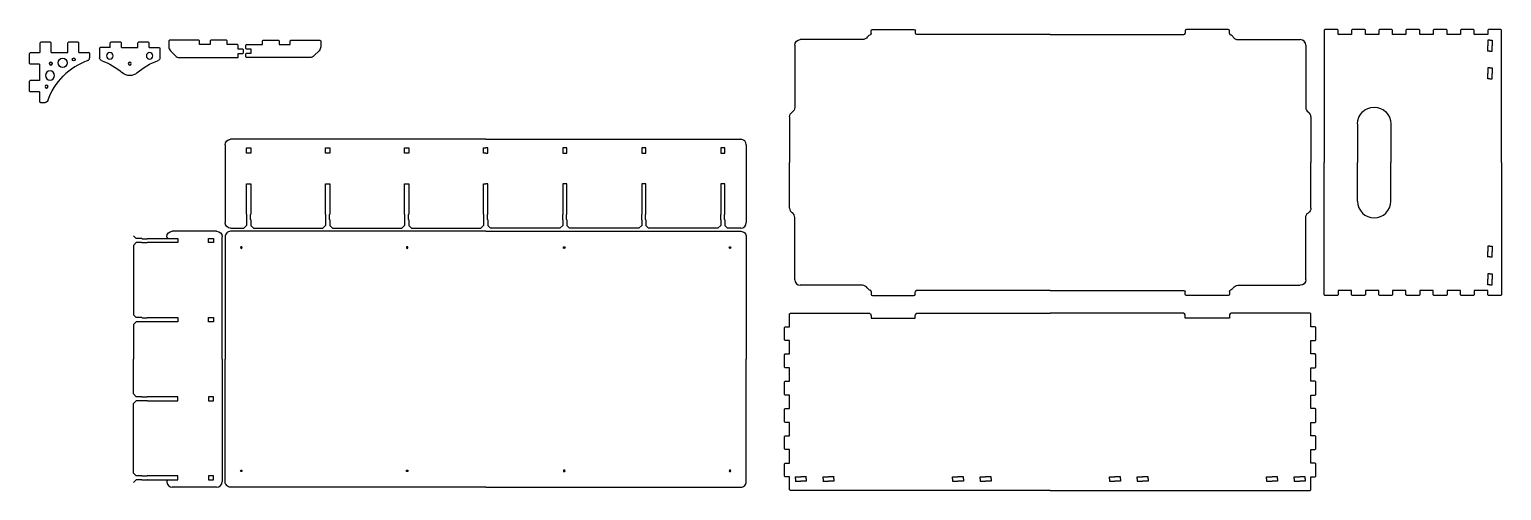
# Paper-space layout 'Hardware' of a CAD drawing. Header units: inches. Extents: x -33.2 to 33.3, y 0.7 to 21.5.
import ezdxf

# ---------------------------------------------------------------- set-up
doc = ezdxf.new("R2010")
doc.units = ezdxf.units.IN
doc.header["$MEASUREMENT"] = 0
doc.layers.add('CUT', color=1, linetype='Continuous')

# ---------------------------------------------------------------- blocks, each defined once
blk = doc.blocks.new('Lid_Quadrant')
at = {"layer": 'CUT', "ltscale": 0.015625}
for p, q in [((8.034, 6.005), (6.159, 6.005)), ((0, 5.775), (6.034, 5.775)), ((6.097, 5.942), (6.097, 5.837)), ((8.097, 5.821), (8.097, 5.942)), ((8.48, 5.545), (11.295, 5.545)), ((11.545, 5.295), (11.545, 2.48)), ((11.775, 2.06), (11.775, 0))]:
    blk.add_line(p, q, dxfattribs=at)
for centre, radius, start, end in [((6.159, 5.942), 0.0625, 90, 180), ((8.034, 5.942), 0.0625, 0, 90), ((6.034, 5.837), 0.0625, 270, 0), ((8.159, 5.821), 0.0625, 180, 251.41777), ((8.06, 5.525), 0.25, 32.68364, 71.41777), ((8.48, 5.795), 0.25, 212.68364, 270), ((11.295, 5.295), 0.25, 0, 90), ((11.795, 2.48), 0.25, 180, 237.31636), ((11.525, 2.06), 0.25, 360, 57.31636)]:
    blk.add_arc(centre, radius, start, end, dxfattribs=at)
blk = doc.blocks.new('Lid_Whole')
at = {"xscale": -1}
blk.add_blockref('Lid_Quadrant', (0, 0), dxfattribs=at)
blk.add_blockref('Lid_Quadrant', (0, 0))
at = {"rotation": 180}
blk.add_blockref('Lid_Quadrant', (0, 0), dxfattribs=at)
at = {"xscale": -1, "rotation": 180}
blk.add_blockref('Lid_Quadrant', (0, 0), dxfattribs=at)
blk = doc.blocks.new('Notch')
at = {"layer": 'CUT'}
for p, q in [((0.093, 1.995), (-0.092, 1.995)), ((-0.092, 1.995), (-0.092, 0.625)), ((0.093, 0.625), (0.093, 1.995)), ((-0.092, 0.12), (-0.217, -0.005)), ((-0.092, 0.625), (-0.085, 0.617)), ((-0.092, 0.375), (-0.085, 0.383)), ((-0.092, 0.375), (-0.092, 0.12)), ((-0.085, 0.383), (-0.085, 0.617)), ((0.093, 0.625), (0.085, 0.617)), ((0.085, 0.383), (0.085, 0.617)), ((0.093, 0.375), (0.085, 0.383)), ((0.093, 0.375), (0.093, 0.12)), ((0.218, -0.005), (0.093, 0.12))]:
    blk.add_line(p, q, dxfattribs=at)
at = {"layer": 'CUT', "ltscale": 0.015625}
blk.add_lwpolyline([(0.093, 3.62), (-0.092, 3.62), (-0.092, 3.38), (0.093, 3.38)], close=True, dxfattribs=at)
blk = doc.blocks.new('Insert_Long_Half')
at = {"layer": 'CUT'}
for p, q in [((0, 0.005), (11.525, 0.005)), ((11.775, -0.245), (11.775, -3.755)), ((0.093, -2.005), (0, -2.005)), ((0.093, -3.375), (0.093, -2.005)), ((0.093, -3.375), (0.085, -3.383)), ((0.085, -3.617), (0.085, -3.383)), ((0.093, -3.625), (0.085, -3.617)), ((0.093, -3.625), (0.093, -3.88)), ((0.218, -4.005), (0.093, -3.88)), ((3.353, -4.005), (0.218, -4.005)), ((6.923, -4.005), (3.788, -4.005)), ((10.493, -4.005), (7.358, -4.005)), ((11.525, -4.005), (10.928, -4.005))]:
    blk.add_line(p, q, dxfattribs=at)
at = {"layer": 'CUT', "ltscale": 0.015625}
blk.add_lwpolyline([(0, -0.62), (0.093, -0.62), (0.093, -0.38), (0, -0.38)], dxfattribs=at)
at = {"layer": 'CUT'}
for centre, start, end in [((11.525, -0.245), 0, 90), ((11.525, -3.755), 270, 0)]:
    blk.add_arc(centre, 0.25, start, end, dxfattribs=at)
for p in [(3.57, -4), (7.14, -4), (10.71, -4)]:
    blk.add_blockref('Notch', p)
blk = doc.blocks.new('Insert_Long_Whole')
at = {"xscale": -1}
blk.add_blockref('Insert_Long_Half', (0, -0.005), dxfattribs=at)
blk.add_blockref('Insert_Long_Half', (0, -0.005))
blk = doc.blocks.new('FloorPlate_Quadrant')
at = {"layer": 'CUT'}
for p, q in [((3.585, 5.04), (3.512, 5.04)), ((3.548, 5.076), (3.548, 5.004)), ((11.076, 5.04), (11.004, 5.04)), ((11.04, 5.076), (11.04, 5.004))]:
    blk.add_line(p, q, dxfattribs=at)
at = {"layer": 'CUT', "ltscale": 0.015625}
blk.add_lwpolyline([(0, 5.775), (11.525, 5.775, -0.414214), (11.775, 5.525), (11.775, 0)], format="xyb", dxfattribs=at)
at = {"layer": 'CUT'}
for centre in [(3.548, 5.04), (11.04, 5.04)]:
    blk.add_circle(centre, 0.0362, dxfattribs=at)
blk = doc.blocks.new('FloorPlate_Whole')
at = {"xscale": -1}
blk.add_blockref('FloorPlate_Quadrant', (0, 0), dxfattribs=at)
blk.add_blockref('FloorPlate_Quadrant', (0, 0))
at = {"rotation": 180}
blk.add_blockref('FloorPlate_Quadrant', (0, 0), dxfattribs=at)
at = {"xscale": -1, "rotation": 180}
blk.add_blockref('FloorPlate_Quadrant', (0, 0), dxfattribs=at)
blk = doc.blocks.new('BasePlate_full')
blk.add_blockref('FloorPlate_Whole', (0, 0))
blk = doc.blocks.new('CornerFoot1')
at = {"layer": 'CUT'}
for p, q in [((0.026, 0.59), (-0.005, 0.559)), ((-0.005, 0.401), (-0.005, 0.559)), ((0.026, 0.37), (-0.005, 0.401)), ((0.245, 0.37), (0.026, 0.37))]:
    blk.add_line(p, q, dxfattribs=at)
blk.add_lwpolyline([(0.026, 0.59), (0.745, 0.59), (0.745, 0.754), (0.776, 0.785), (1.474, 0.785), (1.505, 0.754), (1.505, 0.59), (1.995, 0.59), (1.995, 0.754), (2.026, 0.785), (3.349, 0.785), (3.38, 0.754), (3.38, 0.476, -0.198912), (3.307, 0.3), (3.075, 0.068, -0.198912), (2.899, -0.005), (0.026, -0.005), (-0.005, 0.026), (-0.005, 0.161), (0.026, 0.192), (0.245, 0.192), (0.245, 0.37)], format="xyb", dxfattribs=at)
blk = doc.blocks.new('CornerFoot2')
at = {"layer": 'CUT'}
blk.add_lwpolyline([(-0.776, 0.785), (-1.474, 0.785), (-1.505, 0.754), (-1.505, 0.59), (-1.995, 0.59), (-1.995, 0.754), (-2.026, 0.785), (-3.349, 0.785), (-3.38, 0.754), (-3.38, 0.476, 0.198912), (-3.307, 0.3), (-3.075, 0.068, 0.198912), (-2.899, -0.005), (-0.245, -0.005), (-0.245, 0.182), (-0.026, 0.182), (0.005, 0.214), (0.005, 0.349), (-0.026, 0.38), (-0.245, 0.38), (-0.245, 0.559), (-0.276, 0.59), (-0.745, 0.59), (-0.745, 0.754)], format="xyb", close=True, dxfattribs=at)
blk = doc.blocks.new('BraceHole_Quarter')
at = {"layer": 'CUT', "ltscale": 0.003906}
for p, q in [((-0.25, 0.0935), (0, 0.0935)), ((-0.246, 0), (-0.246, 0.0975))]:
    blk.add_line(p, q, dxfattribs=at)
blk = doc.blocks.new('BraceHole')
at = {"color": 0}
blk.add_blockref('BraceHole_Quarter', (0, 0), dxfattribs=at)
at = {"color": 0, "xscale": -1, "rotation": 180}
blk.add_blockref('BraceHole_Quarter', (0, 0), dxfattribs=at)
at = {"color": 0, "xscale": -1}
blk.add_blockref('BraceHole_Quarter', (0, 0), dxfattribs=at)
at = {"color": 0, "rotation": 180}
blk.add_blockref('BraceHole_Quarter', (0, 0), dxfattribs=at)
blk = doc.blocks.new('BraceHoles')
at = {"color": 0}
for p in [(0.5, 0), (1.75, 0)]:
    blk.add_blockref('BraceHole', p, dxfattribs=at)
blk = doc.blocks.new('TheOne_LongSide_Half')
at = {"layer": 'CUT'}
blk.add_line((-8.092, -0.225), (-6.102, -0.225), dxfattribs=at)
for points in [[(0, -8.005), (-11.744, -8.005), (-11.775, -7.974), (-11.775, -7.39), (-11.974, -7.39), (-12.005, -7.358), (-12.005, -6.795), (-11.974, -6.764), (-11.775, -6.764), (-11.775, -6.159), (-11.974, -6.159), (-12.005, -6.128), (-12.005, -5.565), (-11.974, -5.533), (-11.775, -5.533), (-11.775, -4.928), (-11.974, -4.928), (-12.005, -4.897), (-12.005, -4.334), (-11.974, -4.303), (-11.775, -4.303), (-11.775, -3.697), (-11.974, -3.697), (-12.005, -3.666), (-12.005, -3.103), (-11.974, -3.072), (-11.775, -3.072), (-11.775, -2.467), (-11.974, -2.467), (-12.005, -2.435), (-12.005, -1.872), (-11.974, -1.841), (-11.775, -1.841), (-11.775, -1.236), (-11.974, -1.236), (-12.005, -1.205), (-12.005, -0.642), (-11.974, -0.61), (-11.775, -0.61), (-11.775, -0.026), (-11.744, 0.005), (-8.217, 0.005, -0.414214), (-8.092, -0.12), (-8.092, -0.225)], [(-6.102, -0.225), (-6.102, -0.12, -0.414214), (-5.977, 0.005), (0, 0.005)]]:
    blk.add_lwpolyline(points, format="xyb", dxfattribs=at)
for p in [(-11.77, -7.482), (-4.673, -7.482)]:
    blk.add_blockref('BraceHoles', p)
blk = doc.blocks.new('TheOne_SideLong')
blk.add_blockref('TheOne_LongSide_Half', (0, 0))
at = {"xscale": -1}
blk.add_blockref('TheOne_LongSide_Half', (0, 0), dxfattribs=at)
blk = doc.blocks.new('TheBox_ShortFace')
at = {"layer": 'CUT'}
for p, q in [((-1.75, 6.5), (0, 6.5)), ((-1.75, 5), (0, 5))]:
    blk.add_line(p, q, dxfattribs=at)
blk.add_lwpolyline([(0, -0.005), (-5.974, -0.005), (-6.005, 0.026), (-6.005, 0.589), (-5.974, 0.62), (-5.775, 0.62), (-5.775, 1.226), (-5.974, 1.226), (-6.005, 1.257), (-6.005, 1.82), (-5.974, 1.851), (-5.775, 1.851), (-5.775, 2.457), (-5.974, 2.457), (-6.005, 2.488), (-6.005, 3.051), (-5.974, 3.082), (-5.775, 3.082), (-5.775, 3.687), (-5.974, 3.687), (-6.005, 3.719), (-6.005, 4.281), (-5.974, 4.313), (-5.775, 4.313), (-5.775, 4.918), (-5.974, 4.918), (-6.005, 4.949), (-6.005, 5.512), (-5.974, 5.543), (-5.775, 5.543), (-5.775, 6.149), (-5.974, 6.149), (-6.005, 6.18), (-6.005, 6.743), (-5.974, 6.774), (-5.775, 6.774), (-5.775, 7.38), (-5.974, 7.38), (-6.005, 7.411), (-6.005, 7.974), (-5.974, 8.005), (0, 8.005)], dxfattribs=at)
blk.add_arc((-1.75, 5.75), 0.75, 90, 270, dxfattribs=at)
blk.add_blockref('BraceHoles', (-5.77, 0.518))
blk = doc.blocks.new('TheOne_Side_Short')
blk.add_blockref('TheBox_ShortFace', (0, -8))
at = {"xscale": -1}
blk.add_blockref('TheBox_ShortFace', (0, -8), dxfattribs=at)
blk = doc.blocks.new('Bracket_V2')
at = {"layer": 'CUT'}
for p, q in [((-0.2, 0.65), (-0.168, 0.682)), ((0.275, 0.682), (-0.168, 0.682)), ((0.275, 0.682), (0.306, 0.65)), ((1.05, 0.65), (1.082, 0.682)), ((1.525, 0.682), (1.082, 0.682)), ((1.525, 0.682), (1.556, 0.65)), ((-0.2, 0.221), (-0.221, 0.221)), ((-0.2, 0.221), (-0.2, 0.65)), ((0.306, 0.221), (0.306, 0.65)), ((0.306, 0.221), (1.05, 0.221)), ((1.05, 0.221), (1.05, 0.65)), ((1.556, 0.221), (1.556, 0.65)), ((1.556, 0.221), (2.007, 0.221)), ((2.038, 0.189), (2.038, 0.032)), ((2.038, 0.189), (2.038, -0.028))]:
    blk.add_line(p, q, dxfattribs=at)
for centre, radius in [((0.283, -0.283), 0.0645), ((0.819, -0.247), 0.209), ((1.319, -0.093), 0.0645)]:
    blk.add_circle(centre, radius, dxfattribs=at)
for centre, radius, start, end in [((2.007, 0.189), 0.0312, 0, 90), ((2.965, -2.965), 2.995, 109.70475, 135), ((1.913, -0.028), 0.125, 289.70475, 360)]:
    blk.add_arc(centre, radius, start, end, dxfattribs=at)
blk = doc.blocks.new('Bracket_V2_both')
at = {"xscale": -1}
blk.add_blockref('Bracket_V2', (-0.447, -0.447), dxfattribs=at)
at = {"rotation": 270}
blk.add_blockref('Bracket_V2', (-0.447, -0.447), dxfattribs=at)
blk = doc.blocks.new('Tab_Mid')
at = {"layer": 'CUT'}
for p, q in [((-1.36, 0.031), (-1.36, 0.479)), ((-0.372, 0), (0.372, 0)), ((-0.372, 0), (-0.372, -0.2)), ((1.36, 0.031), (1.36, 0.479)), ((-0.878, 0), (-1.329, 0)), ((-0.878, 0), (-0.878, -0.2)), ((-0.878, -0.2), (-0.847, -0.231)), ((-0.403, -0.231), (-0.847, -0.231)), ((-0.403, -0.231), (-0.372, -0.2)), ((0.372, 0), (0.372, -0.2)), ((0.372, -0.2), (0.403, -0.231)), ((0.847, -0.231), (0.403, -0.231)), ((0.847, -0.231), (0.878, -0.2)), ((0.878, 0), (1.329, 0)), ((0.878, 0), (0.878, -0.2))]:
    blk.add_line(p, q, dxfattribs=at)
for centre, radius in [((0, 0.734), 0.0645), ((-0.898, 0.383), 0.146), ((0.898, 0.383), 0.146)]:
    blk.add_circle(centre, radius, dxfattribs=at)
for centre, radius, start, end in [((-2.287, 3.416), 2.995, 289.70475, 310.87097), ((0, 0.773), 0.5, 49.12903, 130.87097), ((2.287, 3.416), 2.995, 229.12903, 250.29525), ((-1.235, 0.479), 0.125, 109.70475, 180), ((-1.329, 0.031), 0.0312, 180, 270), ((1.235, 0.479), 0.125, 0, 70.29525), ((1.329, 0.031), 0.0312, 270, 0)]:
    blk.add_arc(centre, radius, start, end, dxfattribs=at)
blk = doc.blocks.new('Divider_Short_Half')
at = {"layer": 'CUT'}
for p, q in [((-4.611, 0), (-4.611, 5.525)), ((-4.361, 5.775), (-2.356, 5.775)), ((-2.106, 5.51), (-2.168, 5.448)), ((-2.106, 5.51), (-2.106, 5.525)), ((-0.601, 5.138), (-0.601, 2.003)), ((-0.601, 1.568), (-0.601, 0))]:
    blk.add_line(p, q, dxfattribs=at)
for centre, start, end in [((-4.361, 5.525), 90, 180), ((-2.356, 5.525), 0, 90)]:
    blk.add_arc(centre, 0.25, start, end, dxfattribs=at)
at = {"rotation": 90}
for p in [(-0.606, 5.355), (-0.606, 1.785)]:
    blk.add_blockref('Notch', p, dxfattribs=at)
blk = doc.blocks.new('Divider_Short_Whole')
blk.add_blockref('Divider_Short_Half', (0, 0))
at = {"xscale": -1, "rotation": 180}
blk.add_blockref('Divider_Short_Half', (0, 0), dxfattribs=at)

psp = doc.layouts.new('Hardware')

# ---------------------------------------------------------------- block references
for name, p in [('Lid_Whole', (12.896, 15.491)), ('CornerFoot2', (-23.553, 20.234)), ('CornerFoot1', (-23.448, 20.234)), ('Insert_Long_Whole', (-12.612, 16.538)), ('BasePlate_full', (-12.612, 6.611)), ('TheOne_SideLong', (12.896, 8.687))]:
    psp.add_blockref(name, p)
for name, p, rotation in [('TheOne_Side_Short', (25.281, 15.491), 90), ('Divider_Short_Whole', (-29.13, 6.611), 180)]:
    psp.add_blockref(name, p, dxfattribs=dict(rotation=rotation))
at = {"xscale": -1}
psp.add_blockref('Bracket_V2_both', (-32.992, 20.684), dxfattribs=at)
at = {"xscale": -1, "rotation": 180}
psp.add_blockref('Tab_Mid', (-28.695, 20.688), dxfattribs=at)

doc.saveas('drawing.dxf')
